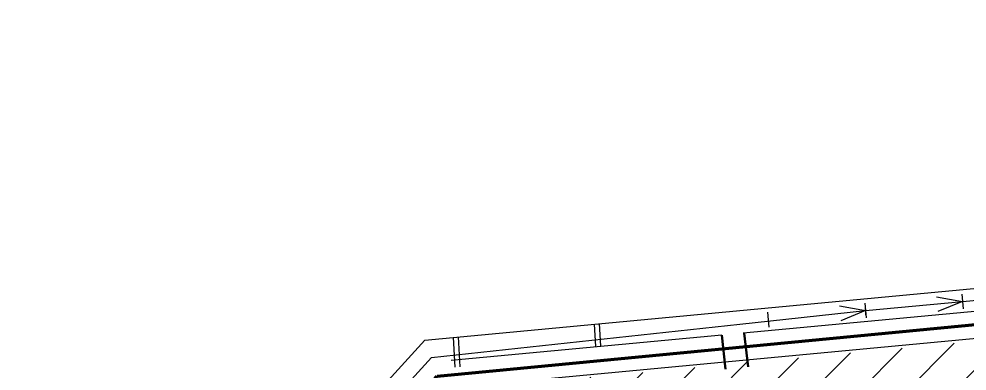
# Model space of a CAD drawing. Header units: millimetres. Extents: x 5637 to 6048, y 3385 to 3927.
# Drawn here: x 5675.84 to 5704.34, y 3727.35 to 3737.93 of the extents above; entities that cross this region are included whole.
import ezdxf

# ---------------------------------------------------------------- set-up
doc = ezdxf.new("R2010")
doc.units = ezdxf.units.MM
doc.linetypes.add('DASHEDX2', pattern=[38.1, 25.4, -12.7])
doc.layers.add('dr', color=7, linetype='Continuous', lineweight=30, true_color=0x424d8a)
for name, color, linetype, lineweight in [('fences', 224, 'ограждение1', 80), ('hatch', 253, 'Continuous', 13), ('road', 19, 'Continuous', 30)]:
    doc.layers.add(name, color=color, linetype=linetype, lineweight=lineweight)
doc.linetypes.add('ограждение1', pattern='A,0.25,-0.1,[133,ltypeshp.shx,S=0.1,R=0,X=-0.1,Y=0],-0.1,1', length=1.45)
pattern_1 = [(45, (2816.3681, -1263.7476), (-0.70710678, 0.70710678), [])]

msp = doc.modelspace()

# ---------------------------------------------------------------- hatches: boundary and pattern name
at = {"layer": 'hatch'}
h = msp.add_hatch(dxfattribs=at)
h.set_pattern_fill('ANSI31', color=256, scale=8, style=0)
h.set_pattern_definition(pattern_1)
edge = h.paths.add_edge_path()
edge.add_line((5690.403, 3726.92), (5691.066, 3725.368))
edge.add_line((5691.066, 3725.368), (5691.617, 3719.912))
edge.add_line((5691.617, 3719.912), (5705.661, 3721.868))
edge.add_line((5690.403, 3726.92), (5786.382, 3735.927))
edge.add_line((5786.382, 3735.927), (5793.955, 3740.131))
edge.add_line((5793.955, 3740.131), (5804.039, 3741.102))
edge.add_line((5804.039, 3741.102), (5813.245, 3741.988))
edge.add_line((5813.245, 3741.988), (5815.913, 3736.958))
edge.add_line((5815.913, 3736.958), (5816.667, 3735.399))
edge.add_line((5816.667, 3735.399), (5716.359, 3726.031))
edge.add_arc((5716.796, 3721.119), 4.931, 95.0815, 176.7908)
edge.add_line((5711.872, 3721.395), (5712.083, 3718.205))
edge.add_line((5712.083, 3718.205), (5708.909, 3717.872))
edge.add_line((5708.909, 3717.872), (5708.532, 3720.041))
edge.add_arc((5706.088, 3719.37), 2.535, 15.3644, 99.7662)
h = msp.add_hatch(dxfattribs=at)
h.set_pattern_fill('ANSI31', color=256, scale=8, style=0)
h.set_pattern_definition(pattern_1)
edge = h.paths.add_edge_path()
edge.add_line((5681.718, 3662.745), (5708.38, 3664.934))
edge.add_arc((5713.219, 3667.179), 5.335, 204.8917, 275.5225)
edge.add_line((5713.733, 3661.869), (5818.562, 3671.059))
edge.add_arc((5814.821, 3690.234), 19.536, 281.0392, 345.4537)
edge.add_arc((5828.918, 3687.613), 5.329, 334.6044, 439.8122)
edge.add_line((5829.86, 3692.857), (5821.197, 3693.928))
edge.add_line((5821.197, 3693.928), (5821.163, 3698.626))
edge.add_line((5821.163, 3698.626), (5822.751, 3698.67))
edge.add_arc((5822.674, 3701.446), 2.777, 271.5898, 361.9955)
edge.add_arc((5787.812, 3700.231), 37.66, 1.9955, 27.7471)
edge.add_line((5821.141, 3717.765), (5815.111, 3730.653))
edge.add_arc((5808.837, 3727.717), 6.926, 25.0759, 80.9102)
edge.add_line((5809.932, 3734.557), (5816.866, 3735.208))
edge.add_line((5816.866, 3735.208), (5822.086, 3738.739))
edge.add_arc((5826.047, 3735.447), 5.15, 140.2743, 208.703)
edge.add_line((5821.53, 3732.974), (5832.004, 3711.476))
edge.add_line((5832.004, 3711.476), (5839.078, 3695.803))
edge.add_line((5839.078, 3695.803), (5843.714, 3685.87))
edge.add_line((5843.714, 3685.87), (5839.002, 3683.445))
edge.add_arc((5812.028, 3691.913), 28.272, 321.435, 342.5709, ccw=False)
edge.add_arc((5815.074, 3690.732), 25.173, 273.7863, 319.2136, ccw=False)
edge.add_line((5816.736, 3665.614), (5796.147, 3663.794))
edge.add_line((5796.147, 3663.794), (5694.835, 3654.877))
edge.add_line((5694.835, 3654.877), (5688.624, 3654.402))
edge.add_line((5688.624, 3654.402), (5675.285, 3653.372))
edge.add_line((5675.285, 3653.372), (5681.718, 3662.745))

# ---------------------------------------------------------------- linework, layer by layer
at = {"layer": 'dr', "ltscale": 0.5}
for p, q in [((5697.611, 3728.504), (5786.11, 3736.805)), ((5688.837, 3727.681), (5696.974, 3728.444))]:
    msp.add_line(p, q, dxfattribs=at)
at = {"layer": 'dr', "color": 4, "ltscale": 0.5}
for p, q in [((5703.426, 3729.585), (5704.209, 3729.442)), ((5704.186, 3729.666), (5704.207, 3729.446)), ((5700.507, 3729.311), (5701.289, 3729.168)), ((5701.267, 3729.392), (5701.287, 3729.171)), ((5701.282, 3729.277), (5701.294, 3729.046)), ((5704.209, 3729.442), (5703.465, 3729.141)), ((5704.207, 3729.446), (5704.227, 3729.225)), ((5698.347, 3729.118), (5698.368, 3728.897)), ((5701.289, 3729.168), (5700.546, 3728.867)), ((5701.287, 3729.171), (5701.308, 3728.951)), ((5698.368, 3728.897), (5698.388, 3728.676))]:
    msp.add_line(p, q, dxfattribs=at)
at = {"layer": 'dr', "color": 1, "ltscale": 0.5}
for p, q in [((5693.134, 3728.764), (5693.174, 3728.088)), ((5693.283, 3728.778), (5693.323, 3728.102)), ((5688.891, 3728.365), (5688.944, 3727.47)), ((5689.04, 3728.379), (5689.093, 3727.48))]:
    msp.add_line(p, q, dxfattribs=at)
at = {"layer": 'dr', "ltscale": 0.5}
msp.add_lwpolyline([(5657.985, 3631.765), (5647.25, 3655.068), (5650.738, 3687.286), (5688.044, 3728.285), (5785.899, 3737.488)], dxfattribs=at)
at = {"layer": 'dr', "color": 4, "ltscale": 0.5}
for points in [[(5697.515, 3728.76), (5701.289, 3729.168), (5704.209, 3729.442), (5707.128, 3729.717), (5710.047, 3729.991), (5712.969, 3730.265), (5715.886, 3730.54), (5718.808, 3730.813), (5721.73, 3731.087), (5724.652, 3731.361), (5727.564, 3731.637), (5730.482, 3731.91), (5733.403, 3732.185), (5736.325, 3732.459), (5739.247, 3732.733), (5742.169, 3733.007), (5745.079, 3733.282), (5748, 3733.557), (5753.837, 3734.105)], [(5651.217, 3687.071), (5688.241, 3727.758), (5697.515, 3728.76)]]:
    msp.add_lwpolyline(points, dxfattribs=at)
at = {"layer": 'dr', "color": 7, "linetype": 'DASHEDX2', "lineweight": 50, "ltscale": 0.05}
for points in [[(5698.335, 3716.051), (5696.973, 3728.427)], [(5699.034, 3716.12), (5697.647, 3728.488)]]:
    msp.add_lwpolyline(points, dxfattribs=at)
at = {"layer": 'fences', "ltscale": 3}
msp.add_lwpolyline([(6039.964, 3495.507), (6009.913, 3521.758), (5966.844, 3498.432), (5919.866, 3458.47), (5883.81, 3413.039), (5785.019, 3394.646), (5785.019, 3394.646), (5721.4, 3503.235), (5684.09, 3556.908), (5702.416, 3569.033), (5672.896, 3636.729), (5658.842, 3632.223), (5648.276, 3655.229), (5651.856, 3686.726), (5688.411, 3727.203), (5786.91, 3736.642), (5787.32, 3771.704), (5792.705, 3777.71)], dxfattribs=at)
at = {"layer": 'road', "lineweight": 30, "ltscale": 0.5}
msp.add_lwpolyline([(5690.358, 3727.002), (5786.352, 3736.024), (5793.925, 3740.228), (5804.03, 3741.201)], dxfattribs=at)

doc.saveas('drawing.dxf')
